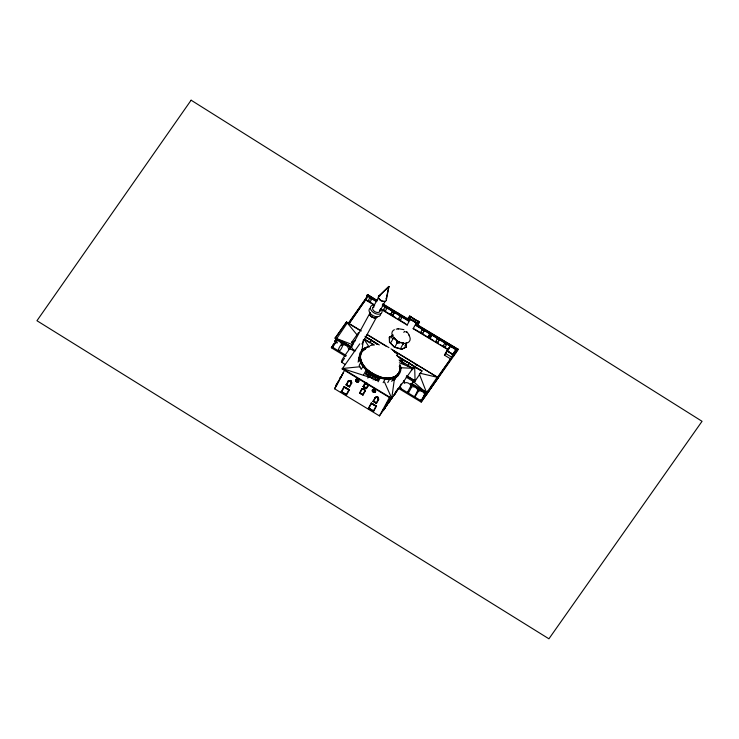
<?xml version="1.0" encoding="UTF-8"?>
<svg xmlns="http://www.w3.org/2000/svg" width="739" height="739" viewBox="0 0 739 739"><rect width="100%" height="100%" fill="white"/><g stroke="black" fill="none" stroke-linecap="round" stroke-linejoin="round"><path stroke-width="1.11" d="M402.847 344.392L402.857 343.884A3.187 2.337 -2 0 0 402.016 342.526M341.871 343.774C334.869 352.198 340.143 354.314 343.053 344.309M361.934 350.914L363.412 339.607M391.504 398.764L342.166 368.937L342.406 368.512L391.735 398.339L394.423 378.941M359.782 358.11L358.572 360.558L358.674 358.544M358.572 360.558L358.544 358.572L359.644 356.558M399.919 364.558C403.088 370.378 398.524 378.414 390.949 379.015A22.429 13.958 28.6 0 1 359.219 357.168L359.764 353.427L361.824 350.074A22.429 13.958 28.6 0 1 369.195 346.6M360.318 356.549L360.761 353.759M374.719 379.634L377.417 380.64L374.719 379.634L375.846 377.417A1.487 1.127 8.3 0 1 378.544 378.423L377.417 380.64M375.292 379.486L377.176 380.188L375.292 379.486L376.373 377.481A1.035 0.794 8.3 0 1 378.137 378.137L377.176 380.188M375.846 377.417L375.818 377.629A1.487 1.127 8.3 0 1 378.516 378.627M399.429 366.184C400.723 370.636 398.515 374.775 394.423 376.908C383.772 379.809 396.788 376.641 397.425 374.784M411.429 384.982L407.54 392.113L407.817 392.64L408.556 392.705L411.521 387.273M408.612 392.621L407.54 392.113M372.123 377.943L373.167 375.92A1.035 0.813 31.8 0 0 371.505 374.969L370.359 376.927L372.234 377.777L370.359 376.927M367.652 374.895L368.724 372.946A1.035 0.776 54.8 0 0 367.283 371.763L366.119 373.638L367.652 374.895L368.595 373.038A1.035 0.776 54.8 0 0 367.154 371.856M386.349 300.108L388.917 286.446L386.183 298.815M396.418 377.13L395.781 376.465M359.57 357.778L358.276 360.447M397.998 374.387L398.339 373.768M350.646 347.626L335.22 338.028L346.517 321.992L361.343 330.952M345.806 356.503L331.358 347.764L331.866 346.831L346.323 355.561M333.132 346.24C330.49 346.563 334.979 347.995 332.374 346.157L334.324 343.145M335.109 338.231L346.517 321.992L357.473 335.377M366.701 295.739L367.92 294.843L367.486 294.547L366.701 295.739L376.474 301.651M348.402 323.58L365.445 299.397L367.92 294.843M348.9 324.07L367.976 296.099M368.262 300.551L369.629 298.131L371.597 299.323L370.23 301.743L368.262 300.551L370.23 301.743M353.334 343.764L351.579 342.406L355.533 340.633M345.27 364.475L341.704 362.322C338.887 360.937 358.591 339.635 351.579 342.406L352.919 343.219L353.556 342.379M358.48 332.67L351.459 342.637M349.63 349.492L353.491 342.406M352.069 345.87L370.1 312.791M372.973 307.535L378.58 297.235M337.474 384.104L335.875 385.601L337.769 382.128L338.148 382.405M341.169 377.315L339.607 378.765L341.806 375.661M339.986 378.996L343.201 372.899L340.208 378.645M399.088 359.948L412.898 368.299L379.44 415.9L334.518 388.742L344.762 369.943M336.254 385.832L339.589 379.541L336.476 385.472M361.888 344.06L376.641 316.994M379.513 311.729L385.13 301.429M383.43 309.761L384.797 307.341L386.765 308.532L385.398 310.953L383.43 309.761L385.398 310.953M361.824 350.074L361.685 350.323A22.429 13.958 28.6 0 1 367.93 347.062M359.219 357.168L359.357 356.919A22.429 13.958 28.6 0 0 391.079 378.765L395.282 377.537L398.321 375.541M362.701 350.868C371.311 344.91 360.244 351.422 360.706 353.87M341.178 391.855L344.051 386.636L349.381 389.859L346.508 395.079L341.178 391.855L346.508 395.079M341.723 391.781L344.263 387.162L348.836 389.933L346.295 394.543L341.723 391.781L346.295 394.543M358.036 362.092L360.022 358.443M346.083 384.853L348.143 381.13A2.051 1.598 35.2 0 1 349.658 380.585L350.803 380.483L351.302 381.583A2.051 1.598 35.2 0 1 351.625 383.236L349.565 386.959L346.083 384.853L349.565 386.959M346.628 384.779L348.503 381.389A1.607 1.256 35.2 0 1 349.335 380.954L350.582 380.899L351.164 382.063A1.607 1.256 35.2 0 1 351.228 383.042L349.353 386.423L346.628 384.779L349.353 386.423M360.798 362.415L359.163 365.408L361.251 369.398L363.431 365.399L361.186 361.288L360.189 357.436A21.385 13.311 28.6 0 0 360.687 360.383M390.876 314.269L392.252 311.849L390.876 314.269L392.852 315.461L394.22 313.04L392.852 315.461M361.269 361.149L363.302 365.315L366.646 369.214M363.376 365.177L366.553 369.177L375.541 375.366L380.668 377.278L385.823 378.054L380.603 377.223M363.671 374.682L366.156 370.128M397.545 313.539L397.915 312.948M365.62 373.666L366.84 371.56A1.487 1.108 54.8 0 1 369.047 373.371C368.826 379.135 362.313 369.925 367.948 375.384M398.524 318.805L400.492 319.996L398.524 318.805L399.67 316.689L401.859 317.567M367.819 375.477L369.047 373.371M406.385 342.73L406.413 347.044L401.6 349.279L394.598 347.321L389.518 342.305L389.333 337.178L392.344 335.626M359.523 392.982L361.583 389.25A2.051 1.598 35.2 0 1 363.098 388.714L364.244 388.603L364.743 389.702A2.051 1.598 35.2 0 1 365.057 391.356L362.997 395.088L359.523 392.982L362.997 395.088M363.043 386.515L364.475 383.947A2.051 1.598 35.2 0 1 365.99 383.412L367.135 383.301L367.634 384.4A2.051 1.598 35.2 0 1 367.948 386.054L366.526 388.622L363.043 386.515L366.526 388.622M367.8 378.072L370.812 372.465L380.742 377.13M360.069 392.908L361.944 389.518A1.607 1.256 35.2 0 1 362.775 389.083L364.022 389.019L364.604 390.183A1.607 1.256 35.2 0 1 364.669 391.162L362.784 394.552L360.069 392.908L362.784 394.552M363.588 386.442L364.835 384.215A1.607 1.256 35.2 0 1 365.666 383.781L366.913 383.717L367.495 384.88A1.607 1.256 35.2 0 1 367.56 385.86L366.313 388.086L363.588 386.442L366.313 388.086M400.492 319.996L401.647 317.881M369.805 377.01L371.006 374.83A1.487 1.164 31.8 0 1 373.546 376.29L372.345 378.47L369.805 377.01L372.345 378.47M391.033 338.129L392.88 334.591M389.518 342.305L389.444 336.966M391.107 342.212L393.859 337.215M405.037 318.066L405.406 317.474M373.056 379.892L375.624 375.227M408.196 318.13L410.773 316.671L409.591 316.08L408.196 318.13L418.117 324.125L419.512 322.075L418.265 321.197L418.117 324.125M382.266 305.152L408.362 320.929L409.923 318.139M410.293 317.548L410.773 316.671M408.362 320.929L409.147 319.738L382.894 303.895M394.598 347.321L389.629 342.092M395.273 346.323L397.97 341.27M380.576 308.985L407.152 325.049L410.043 319.738A7.63 5.958 35.2 0 1 411.743 320.181M377.453 380.437L378.544 378.423M378.119 381.777L380.105 378.128M400.907 347.903L402.847 344.319M368.355 408.288L371.274 402.986L376.502 406.145L373.583 411.447L368.355 408.288L373.583 411.447M368.9 408.214L371.486 403.512L375.957 406.219L373.371 410.921L368.9 408.214L373.371 410.921M373.029 401.286L375.089 397.564A2.051 1.598 35.2 0 1 376.604 397.019L377.758 396.917L378.248 398.016A2.051 1.598 35.2 0 1 378.571 399.66L376.511 403.392L373.029 401.286L376.511 403.392M383.135 382.682L385.121 379.042M401.6 349.279L406.533 346.831M373.574 401.212L375.449 397.822A1.607 1.256 35.2 0 1 376.28 397.388L377.537 397.333L378.109 398.497A1.607 1.256 35.2 0 1 378.183 399.476L376.299 402.857L373.574 401.212L376.299 402.857M448.185 349.861L413.156 328.689L416.269 323.063A7.63 5.958 35.2 0 0 415.9 322.601M415.845 325.456L416.214 324.855L456.804 349.399L455.954 349.695L415.845 325.456L417.415 322.666M417.784 322.075L418.265 321.197M404.815 346.092L406.718 342.573M387.781 382.562L389.767 378.922M391.716 381.407L393.702 377.768M393.019 379.781L394.118 377.777L393.019 379.781L394.968 378.959L396.843 375.449M394.506 376.982L391.439 377.971M393.425 379.31L394.894 378.821L393.425 379.31L394.293 377.509M399.845 368.151L399.346 366.322M393.785 379.606L395.079 377.259M394.534 378.534L395.439 376.862M394.192 380.225L395.734 376.65M400.926 368.447L400.132 365.593M395.753 377.463L397.323 375.467M397.527 374.849L395.199 376.557M420.787 332.347L422.154 329.927L424.121 331.118L422.754 333.538L420.787 332.347L422.754 333.538M399.356 371.893L397.924 374.22M379.44 415.9L389.684 397.102M387.162 404.436L383.144 410.302L387.162 404.436L385.333 407.069M386.876 403.476L390.765 397.794C379.144 416.343 393.49 393.36 387.088 403.115M383.449 410.487L386.857 404.251M387.181 403.66L390.469 397.61L388.686 400.187M388.557 402.663L392.797 396.437L390.561 399.032M396.427 392.076L394.173 394.709L396.196 390.986M394.478 394.894L397.637 389.148M401.231 383.938L398.737 388.502L421.202 402.081L458.3 349.445L416.584 324.264L416.011 325.151L456.259 349.39L452.841 354.24L447.317 350.896M428.25 336.753L429.618 334.324L431.585 335.515L430.44 337.631L428.25 336.753L429.618 334.324M412.667 368.733L412.898 368.299L399.337 362.775M430.218 337.945L431.585 335.515M411.909 383.8L414.283 379.449M435.862 341.381L437.229 338.961L439.197 340.152L437.83 342.573L435.862 341.381L437.83 342.573M406.672 376.012L415.087 381.102L414.671 367.265L409.415 363.163L401.748 359.745L397.61 356.226M421.923 371.024L396.778 355.524M414.561 396.825L418.357 389.13M414.921 397.019C416.648 396.483 413.092 395.79 414.921 397.019L419.299 389.675M443.261 345.778L444.629 343.358L446.596 344.55L445.229 346.97L443.261 345.778L445.229 346.97M445.451 353.168L448.582 348.596M453.219 354.415C450.541 354.526 454.947 357.186 453.82 354.766L453.219 354.415L450.735 358.969L444.444 355.163L447.409 350.258M446.772 351.856L448.305 348.42M448.564 349.15L450.504 345.593L446.772 350.896L453.663 355.053M399.254 387.569L421.119 400.787L425.738 392.474M421.202 402.081L457.764 349.159L458.3 349.445L416.371 324.578M436.952 377.527L424.713 395.651A4.203 3.279 35.2 0 0 422.385 391.596A4.203 3.279 35.2 0 0 417.886 391.531A4.203 3.279 35.2 0 0 415.558 387.476A4.203 3.279 35.2 0 0 411.069 387.402A4.203 3.279 35.2 0 0 408.741 383.347A4.203 3.279 35.2 0 0 404.242 383.282A4.203 3.279 35.2 0 0 403.725 381.047M406.127 377.121L413.212 381.407L427.096 393.573L410.487 383.8L426.985 393.776L419.346 374.008M431.391 386.285L431.059 386.903L432.37 385.037M438.282 377.74L390.977 348.863M452.748 354.175L447.252 351.016L450.725 346.055L456.046 349.51M455.289 353.713L457.764 349.159M332.993 345.03L333.335 345.556M338.314 350.295L338.878 350.12M362.775 350.729C360.124 353.602 359.995 357.473 361.186 361.288M371.006 374.83L370.904 375.006A1.487 1.164 31.8 0 1 373.435 376.456L373.546 376.29M373.14 376.105L373.056 376.096A1.035 0.813 31.8 0 0 371.403 375.144M396.113 377.675L397.092 376.049L396.122 376.53M336.402 338.832L334.869 341.335A4.203 3.279 35.2 0 1 339.358 341.409A4.203 3.279 35.2 0 1 341.686 345.464A4.203 3.279 35.2 0 1 346.185 345.529A4.203 3.279 35.2 0 1 348.503 349.584A4.203 3.279 35.2 0 1 349.824 349.002M394.478 378.063L394.857 377.527M369.685 342.942L371.514 340.245L376.77 344.217M396.52 355.542L397.776 353.695L393.887 351.348M407.586 365.86L409.415 363.163M414.459 380.049L412.02 383.596L426.505 392.354M415.087 381.102L422.052 370.802L414.671 367.265L411.531 368.669M339.607 378.765L340.864 376.936M347.108 323.211L334.869 341.335L336.633 338.832M348.272 323.349L366.211 297.9L366.803 298.251L348.873 323.7M331.358 347.764L334.638 343.118M333.603 345.372L336.929 340.661M333.779 345.316L336.384 341.621M369.629 298.131L371.597 299.323M341.704 362.322L344.633 358.166M342.166 368.937L359.791 343.829M335.875 385.601L337.169 383.726M334.518 388.742L336.494 385.934M344.051 386.636L349.381 389.859M348.143 381.13L348.023 381.296A2.051 1.598 35.2 0 1 349.538 380.751L350.803 380.483M344.263 387.162L348.836 389.933M348.503 381.389L348.383 381.555A1.607 1.256 35.2 0 1 349.214 381.121L350.582 380.899M351.219 383.033L351.108 383.199A1.607 1.256 35.2 0 0 351.053 382.229L350.933 381.675M351.625 383.236L351.505 383.402A2.051 1.598 35.2 0 0 351.182 381.749L351.302 381.583M409.147 319.738L408.528 320.624L382.433 304.847M364.475 383.947L364.355 384.114A2.051 1.598 35.2 0 1 365.87 383.578L367.135 383.301M364.835 384.215L364.715 384.382A1.607 1.256 35.2 0 1 365.546 383.947L366.913 383.717M361.583 389.25L361.463 389.416A2.051 1.598 35.2 0 1 362.978 388.88L364.244 388.603M407.152 325.049L406.616 324.292M361.944 389.518L361.824 389.684A1.607 1.256 35.2 0 1 362.655 389.25L364.022 389.019M367.551 385.86L367.44 386.026A1.607 1.256 35.2 0 0 367.385 385.056L367.265 384.502M367.948 386.054L367.837 386.22A2.051 1.598 35.2 0 0 367.514 384.566L367.634 384.4M364.66 391.162L364.549 391.328A1.607 1.256 35.2 0 0 364.493 390.358L364.373 389.804M365.057 391.356L364.946 391.522A2.051 1.598 35.2 0 0 364.623 389.869L364.743 389.702M416.269 323.063L416.057 323.368A7.63 5.958 35.2 0 0 412.297 320.403M413.156 328.689L414.108 328.818M422.154 329.927L424.121 331.118M371.274 402.986L376.502 406.145M375.089 397.564L374.978 397.73A2.051 1.598 35.2 0 1 376.493 397.185L377.758 396.917M371.486 403.512L375.957 406.219M375.449 397.822L375.338 397.988A1.607 1.256 35.2 0 1 376.169 397.554L377.537 397.333M378.174 399.466L378.054 399.633A1.607 1.256 35.2 0 0 377.998 398.663L377.878 398.109M378.571 399.66L378.451 399.827A2.051 1.598 35.2 0 0 378.137 398.182L378.248 398.016M383.144 410.302L385.268 407.854L383.356 409.951M394.173 394.709L398.45 388.409L396.501 391.227M388.862 402.847L390.488 399.928M437.229 338.961L439.197 340.152M444.629 343.358L446.596 344.55M444.444 355.163L445.728 353.334M452.213 355.006L456.12 349.39M453.062 354.702L456.961 349.113M421.489 400.27L427.973 391.023M437.839 376.872L451.723 357.159L452.323 357.51M436.961 378.525L450.735 358.969M426.985 393.776L438.393 377.537L420.011 373.232M379.098 296.293L388.862 286.418M378.71 296.043L388.843 286.51M411.466 370.156L414.671 367.265L411.374 370.119M366.84 371.56L366.71 371.652A1.487 1.108 54.8 0 1 368.918 373.463M366.119 373.638L367.782 374.802M393.379 380.077L394.968 378.959M389.333 337.178L393.185 335.395M399.707 360.66L401.748 359.745L402.099 362.914M370.063 345.713L373.555 344.688M359.865 366.747L342.406 368.512L368.327 376.872M336.642 338.841L336.245 339.275L337.15 339.783M343.293 343.58L342.369 342.951M397.97 328.652L403.9 329.64M385.619 378.128L390.515 377.925M404.566 381.195L403.9 380.945M412.251 385.656L411.438 385.195M425.461 392.862L424.666 392.28M423.752 395.374L423.65 396.076L424.38 395.734M420.805 399.799L420.436 400.187L421.258 400.649M400.51 367.736L412.898 368.299M394.709 347.099L401.711 349.067M350.757 347.422L335.22 338.028L352.327 344.605M394.718 352.438L397.776 353.695M365.435 337.141L371.514 340.245M335.22 338.028L351.145 346.785L340.522 340.374M452.379 354.702L453.94 355.625M410.551 316.985L418.043 321.511M419.355 322.361L409.591 316.08L419.512 322.075L418.274 323.839L408.353 317.844M377.324 300.496L367.486 294.547L376.992 300.773M382.737 304.182L408.981 320.042M367.551 295.434L376.835 301.05M383.606 305.142L408.732 320.329M366.867 295.434L376.641 301.346M429.396 334.638L431.373 335.829M392.03 312.154L393.998 313.345M428.463 336.439L430.44 337.631M391.097 313.964L393.065 315.156M365.445 299.397L374.267 304.727M383.088 310.066L395.836 317.77M397.794 318.952L405.637 323.7M415.087 329.409L433.719 340.67M435.677 341.861L438.615 343.635M440.583 344.817L447.446 348.965M365.814 300.062L374.673 305.419M445.432 353.353L451.723 357.159M367.265 334.536L389 347.672M346.406 322.195L360.244 330.555M367.154 334.739L385.924 346.083M392.843 350.268L437.294 377.139M415.235 364.401L417.212 365.593M365.057 336.347L379.292 344.947M365.362 336.827L378.128 344.55M397.628 356.337L420.953 370.433M364.549 339.072L374.414 345.039M364.318 339.497L369.251 342.48M371.227 343.681L373.195 344.873M399.836 360.974L404.769 363.957M407.734 365.75L409.702 366.941M406.792 375.791L415.207 380.881M346.203 344.078L351.034 346.988M421.572 389.638L423.502 390.802M349.399 348.217L354.738 351.45M421.599 399.919L422.191 400.279M366.636 369.038L370.775 372.604M406.986 331.802L409.24 335.118M364.179 339.423L369.121 346.997M377.638 397.083L378.137 398.182M377.417 397.499L377.768 398.275M367.024 383.467L367.514 384.566M366.793 383.883L367.144 384.668M364.133 388.769L364.623 389.869M363.902 389.185L364.253 389.97M350.692 380.65L351.182 381.749M350.462 381.065L350.813 381.841M384.529 382.1L391.735 398.339M406.274 342.942L406.413 347.044M411.401 319.682A7.63 5.958 35.2 0 1 411.965 319.876M413.064 320.356A7.63 5.958 35.2 0 1 413.591 320.661M414.099 320.985A7.63 5.958 35.2 0 1 415.494 322.158M393.028 338.739A3.159 2.245 65.1 0 1 394.959 338.453A3.168 2.254 65.1 0 0 393.028 338.739A3.159 0.859 -74.3 0 0 393.481 337.474M397.148 342.794A3.159 2.245 65.1 0 0 396.769 340.236A3.168 2.254 65.1 0 1 397.148 342.794A3.187 2.337 -2 0 1 399.522 341.824M402.81 344.383A3.15 1.035 -45.4 0 1 403.67 343.349M399.623 341.677A1.801 1.127 28.6 0 1 399.097 343.182A1.801 1.127 28.6 0 1 396.797 342.111A1.801 1.127 28.6 0 1 397.323 340.596M408.824 335.063A9.875 6.152 28.6 0 1 406.524 343.173A9.875 6.152 28.6 0 1 394.21 338.591A9.875 6.152 28.6 0 1 394.367 329.677M396.224 329.141A9.875 6.152 28.6 0 1 398.404 329.077M403.725 332.282A9.949 3.224 -45.6 0 1 404.27 332.079M406.007 331.931A9.949 3.224 -45.6 0 1 406.533 332.254M404.344 331.423A9.838 4.083 -40.1 0 1 404.87 331.432M406.117 331.848A9.838 4.083 -40.1 0 1 406.413 332.107M403.485 342.831A9.145 5.69 28.6 0 1 401.305 342.434M396.39 339.968A9.145 5.69 28.6 0 1 393.832 337.289M388.622 378.442A21.385 13.311 28.6 0 1 385.721 378.396M383.707 378.146A21.385 13.311 28.6 0 1 361.02 361.389M399.457 365.232A21.385 13.311 28.6 0 1 374.969 374.996A21.385 13.311 28.6 0 1 365.703 348.522M355.635 350.674A3.907 2.429 28.6 0 1 352.115 348.208A3.907 2.429 28.6 0 1 352.577 345.446M376.936 316.431A3.907 2.429 28.6 0 1 371.033 316.19M370.396 315.498A3.907 2.429 28.6 0 1 369.814 313.354M369.888 312.652A4.157 2.586 28.6 0 0 372.197 317.197A4.157 2.586 28.6 0 0 377.167 316.532A4.055 2.522 28.6 0 1 372.244 317.105A4.055 2.522 28.6 0 1 369.999 312.68M381.084 308.653A6.346 3.954 28.6 0 1 379.153 314.204A6.346 3.954 28.6 0 1 370.895 309.807A6.346 3.954 28.6 0 1 374.257 305.022M379.652 309.77A3.907 2.429 28.6 0 1 377.749 312.468A3.907 2.429 28.6 0 1 373.093 309.992A3.907 2.429 28.6 0 1 374.183 306.861M380.733 313.558A6.346 3.954 28.6 0 1 373.066 315.673A6.346 3.954 28.6 0 1 370.378 308.052M384.428 301.17A3.907 2.429 28.6 0 1 378.959 298.26M378.802 296.856A3.907 2.429 28.6 0 1 380.308 295.628M386.174 298.547A4.369 2.716 28.6 0 1 384.058 301.567A4.369 2.716 28.6 0 1 378.848 298.796A4.369 2.716 28.6 0 1 380.058 295.295M376.345 377.694A1.035 0.794 8.3 0 1 378.109 378.35M336.088 342.351L337.15 342.85L336.088 342.351M399.928 387.522L400.991 388.03L399.928 387.522M359.385 358.193L358.48 359.856L359.385 358.193M191.115 100.199L36.95 320.726L548.92 638.801L702.05 421.304L191.115 100.199M356.161 380.705A1.284 1.007 35.2 0 0 358.221 381.416A1.284 1.007 35.2 0 0 357.464 379.523A1.284 1.007 35.2 0 0 356.161 380.705M372.844 390.94A1.33 1.035 35.2 0 0 374.969 391.679A1.33 1.035 35.2 0 0 374.193 389.721A1.33 1.035 35.2 0 0 372.844 390.94M355.773 380.751A1.737 1.358 35.2 0 0 358.544 381.721A1.737 1.358 35.2 0 0 357.528 379.162A1.737 1.358 35.2 0 0 355.773 380.751M372.456 390.996A1.774 1.386 35.2 0 0 375.301 391.984A1.774 1.386 35.2 0 0 374.248 389.361A1.774 1.386 35.2 0 0 372.456 390.996M372.336 391.162A1.774 1.386 35.2 0 0 375.181 392.15A1.774 1.386 35.2 0 0 374.137 389.527A1.774 1.386 35.2 0 0 372.336 391.162M372.733 391.107A1.33 1.035 35.2 0 0 374.858 391.846A1.33 1.035 35.2 0 0 374.073 389.887A1.33 1.035 35.2 0 0 372.733 391.107M355.653 380.918A1.737 1.358 35.2 0 0 358.433 381.887A1.737 1.358 35.2 0 0 357.408 379.329A1.737 1.358 35.2 0 0 355.653 380.918M356.05 380.871A1.284 1.007 35.2 0 0 358.101 381.583A1.284 1.007 35.2 0 0 357.343 379.689A1.284 1.007 35.2 0 0 356.05 380.871"/></g></svg>
